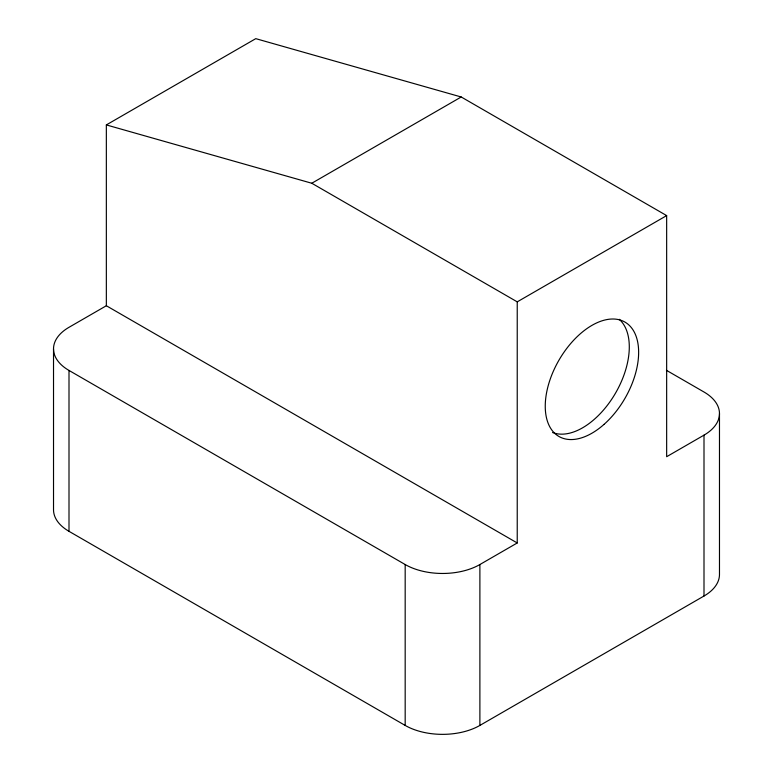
<?xml version="1.0" encoding="UTF-8"?>
<svg xmlns="http://www.w3.org/2000/svg" width="773" height="773" viewBox="0 0 773 773"><rect width="100%" height="100%" fill="white"/><g stroke="black" fill="none" stroke-linecap="round" stroke-linejoin="round"><path stroke-width="1.16" d="M106.345 124.917L311.79 183.249L517.234 301.856L517.234 542.965L106.345 305.741L106.345 124.917L255.766 38.65L461.21 96.983L666.655 215.599L666.655 456.708L704 435.141A52.825 30.495 0 0 0 704 392.008L666.423 370.306M311.79 183.249L461.21 96.983M106.345 305.741L69 327.308A52.825 30.495 0 0 0 69 370.441L69 531.322L405.178 725.422A52.825 30.495 0 0 0 479.888 725.422L704 596.022A52.825 30.495 0 0 0 719.479 574.455L719.479 413.574M517.234 301.856L666.655 215.599M69 370.441L405.178 564.532A52.825 30.495 0 0 0 479.888 564.532L517.234 542.965M704 435.141L704 596.022M479.888 564.532L479.888 725.422M405.178 564.532L405.178 725.422M53.521 348.874L53.521 509.755A52.825 30.495 0 0 0 69 531.322M619.231 319.307A66.034 38.128 -60 0 1 615.134 393.786A66.034 38.128 -60 0 1 552.589 432.513M604.032 424.387A66.034 38.128 -60 0 0 624.961 322.099A66.034 38.128 -60 0 0 546.84 391.37A66.034 38.128 -60 0 0 604.032 424.387"/></g></svg>
